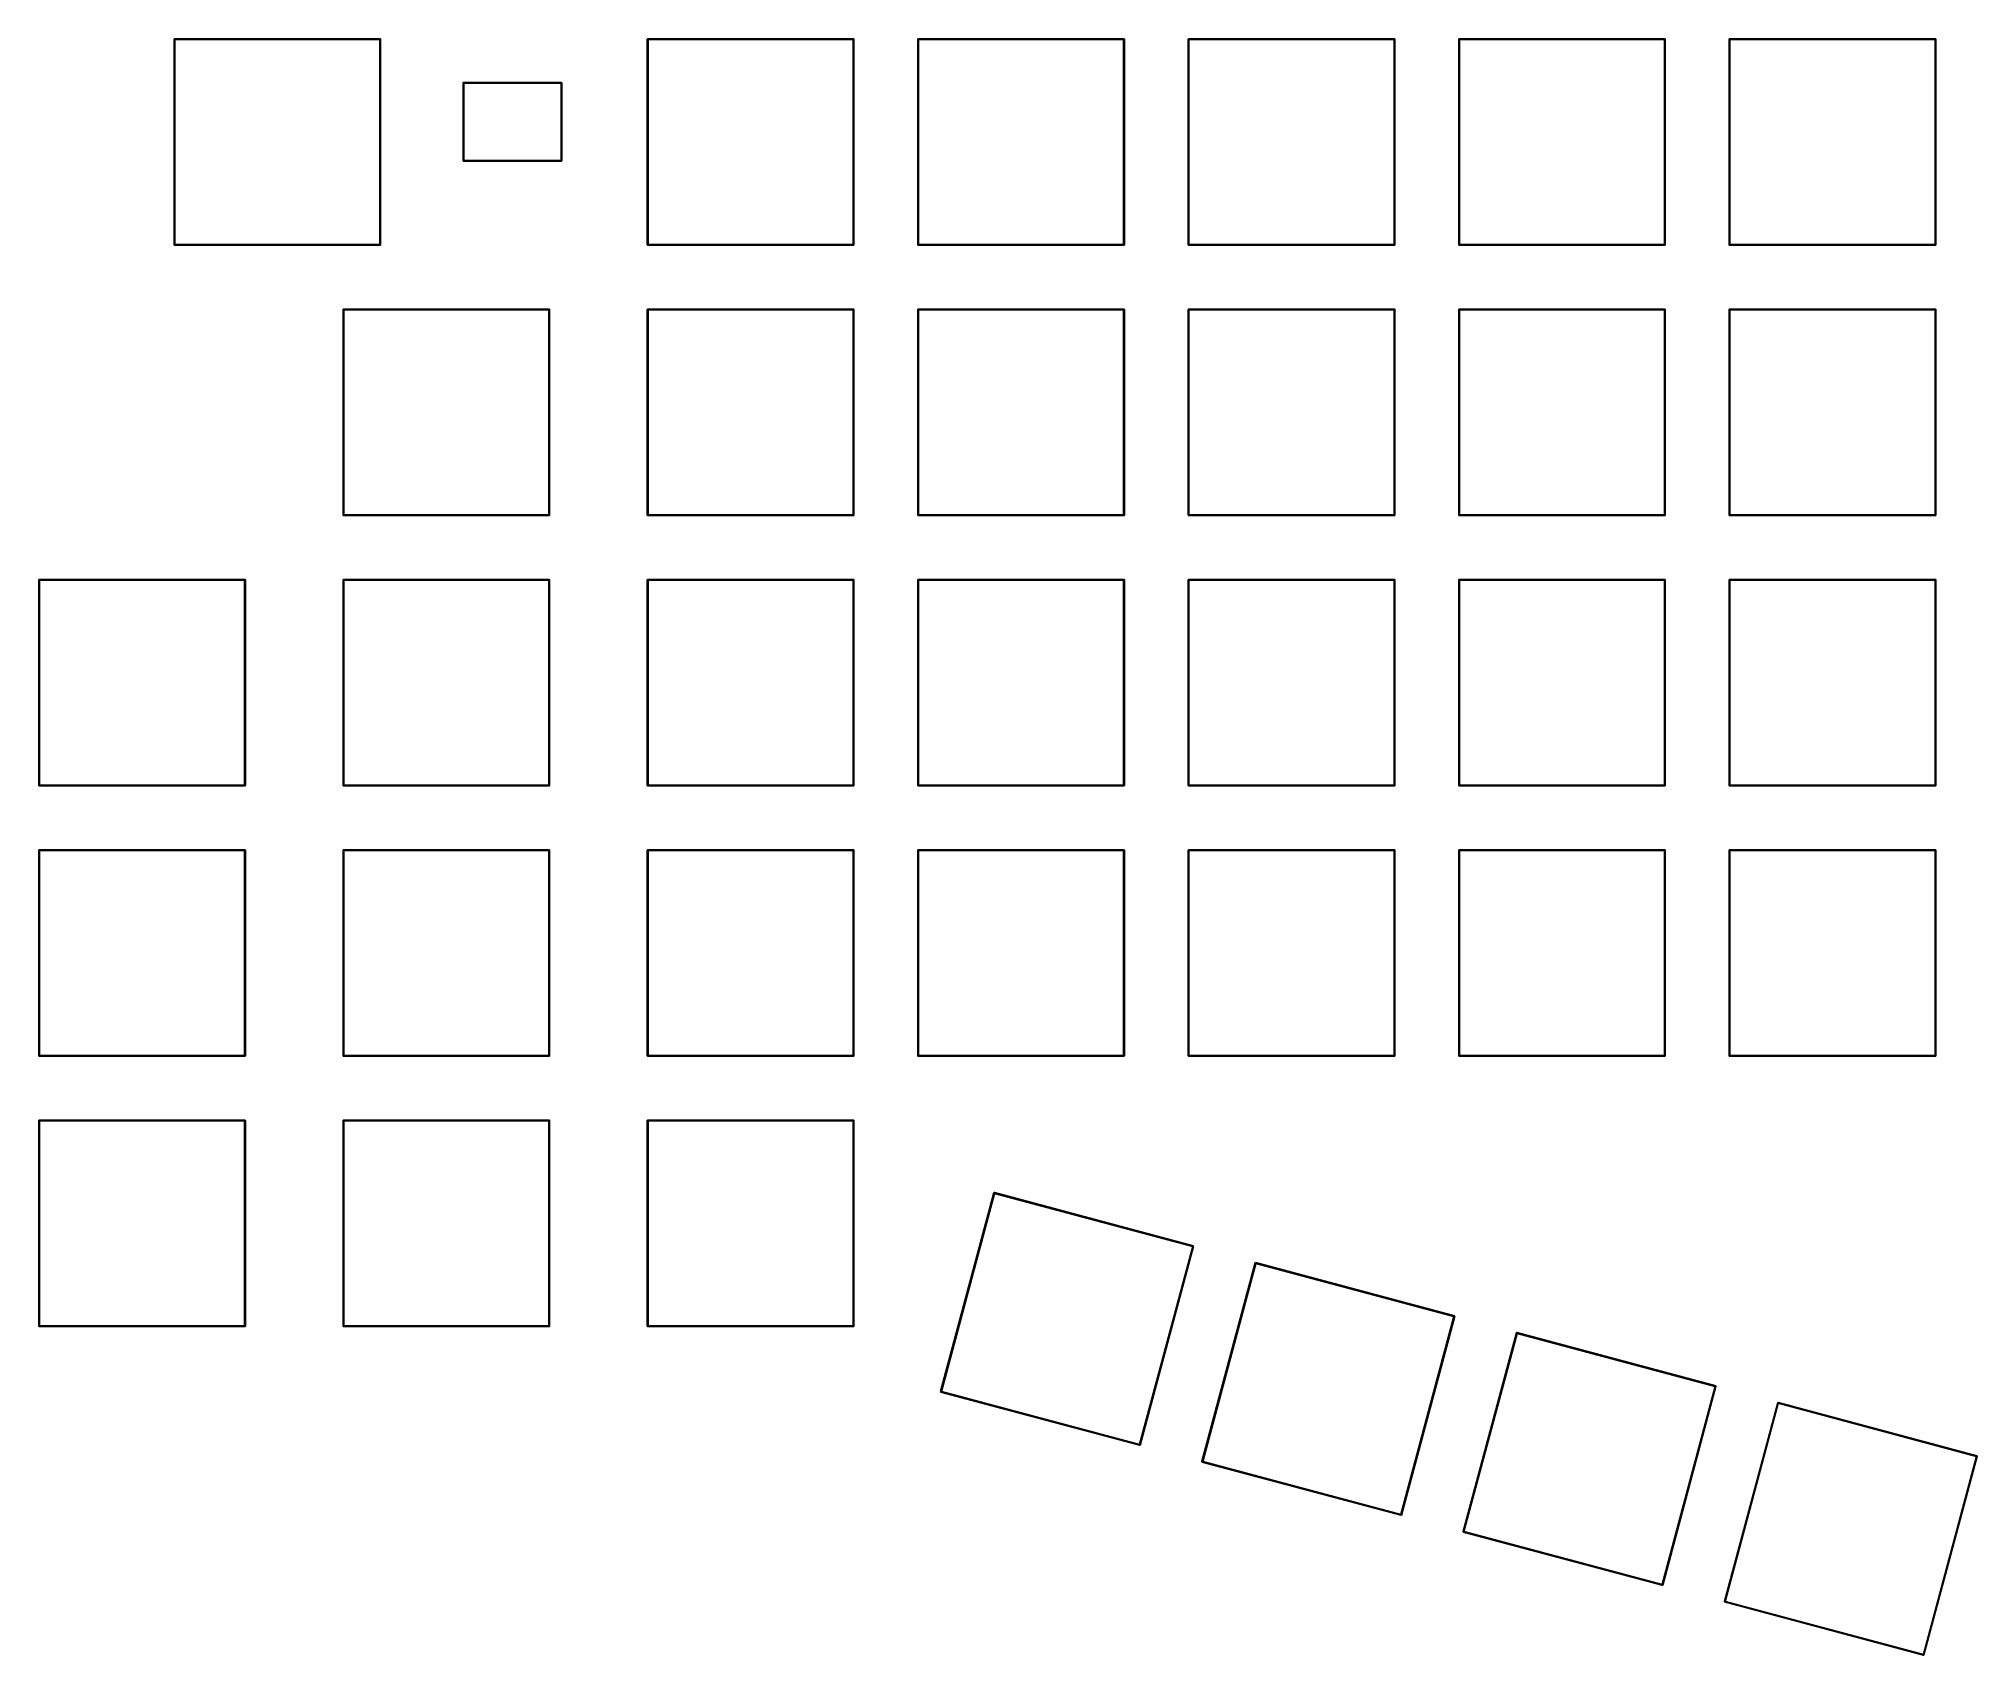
# Model space of a CAD drawing. Extents: x 59 to 196, y -145 to -31.
import ezdxf

# ---------------------------------------------------------------- set-up
doc = ezdxf.new("R2010")
doc.units = 0
doc.layers.add('BLACK', color=7, linetype='CONTINUOUS')

msp = doc.modelspace()

# ---------------------------------------------------------------- linework, layer by layer
at = {"layer": 'BLACK', "linetype": 'CONTINUOUS'}
for p, q in [((68.925, -30.85), (68.9323, -30.8323)), ((68.925, -45.35), (68.925, -30.85)), ((68.9323, -30.8323), (68.95, -30.825)), ((68.95, -30.825), (83.45, -30.825)), ((68.975, -30.875), (68.975, -45.325)), ((83.425, -30.875), (68.975, -30.875)), ((83.425, -45.325), (83.425, -30.875)), ((83.45, -30.825), (83.4677, -30.8323)), ((83.4677, -30.8323), (83.475, -30.85)), ((83.475, -30.85), (83.475, -45.35)), ((102.262, -30.85), (102.27, -30.8323)), ((102.262, -45.35), (102.262, -30.85)), ((102.27, -30.8323), (102.287, -30.825)), ((102.287, -30.825), (116.787, -30.825)), ((102.312, -30.875), (102.312, -45.325)), ((116.762, -30.875), (102.312, -30.875)), ((116.762, -45.325), (116.762, -30.875)), ((116.787, -30.825), (116.805, -30.8323)), ((116.805, -30.8323), (116.812, -30.85)), ((116.812, -30.85), (116.812, -45.35)), ((121.312, -30.85), (121.32, -30.8323)), ((121.312, -45.35), (121.312, -30.85)), ((121.32, -30.8323), (121.337, -30.825)), ((121.337, -30.825), (135.838, -30.825)), ((121.362, -30.875), (121.362, -45.325)), ((135.812, -30.875), (121.362, -30.875)), ((135.812, -45.325), (135.812, -30.875)), ((135.838, -30.825), (135.855, -30.8323)), ((135.855, -30.8323), (135.862, -30.85)), ((135.862, -30.85), (135.862, -45.35)), ((140.362, -30.85), (140.37, -30.8323)), ((140.362, -45.35), (140.362, -30.85)), ((140.37, -30.8323), (140.387, -30.825)), ((140.387, -30.825), (154.887, -30.825)), ((140.412, -30.875), (140.412, -45.325)), ((154.862, -30.875), (140.412, -30.875)), ((154.862, -45.325), (154.862, -30.875)), ((154.887, -30.825), (154.905, -30.8323)), ((154.905, -30.8323), (154.912, -30.85)), ((154.912, -30.85), (154.912, -45.35)), ((159.412, -30.85), (159.42, -30.8323)), ((159.412, -45.35), (159.412, -30.85)), ((159.42, -30.8323), (159.438, -30.825)), ((159.438, -30.825), (173.938, -30.825)), ((159.463, -30.875), (159.463, -45.325)), ((173.912, -30.875), (159.463, -30.875)), ((173.912, -45.325), (173.912, -30.875)), ((173.938, -30.825), (173.955, -30.8323)), ((173.955, -30.8323), (173.963, -30.85)), ((173.963, -30.85), (173.963, -45.35)), ((178.463, -30.85), (178.47, -30.8323)), ((178.463, -45.35), (178.463, -30.85)), ((178.47, -30.8323), (178.487, -30.825)), ((178.487, -30.825), (192.987, -30.825)), ((178.512, -30.875), (178.512, -45.325)), ((192.962, -30.875), (178.512, -30.875)), ((192.962, -45.325), (192.962, -30.875)), ((192.987, -30.825), (193.005, -30.8323)), ((193.005, -30.8323), (193.012, -30.85)), ((193.012, -30.85), (193.012, -45.35)), ((89.285, -33.93), (89.2923, -33.9123)), ((89.285, -39.43), (89.285, -33.93)), ((89.2923, -33.9123), (89.31, -33.905)), ((89.31, -33.905), (96.21, -33.905)), ((89.335, -33.955), (89.335, -39.405)), ((96.185, -33.955), (89.335, -33.955)), ((96.185, -39.405), (96.185, -33.955)), ((96.21, -33.905), (96.2277, -33.9123)), ((96.2277, -33.9123), (96.235, -33.93)), ((96.235, -33.93), (96.235, -39.43)), ((89.2923, -39.4477), (89.285, -39.43)), ((89.31, -39.455), (89.2923, -39.4477)), ((96.21, -39.455), (89.31, -39.455)), ((89.335, -39.405), (96.185, -39.405)), ((96.2277, -39.4477), (96.21, -39.455)), ((96.235, -39.43), (96.2277, -39.4477)), ((68.9323, -45.3677), (68.925, -45.35)), ((68.95, -45.375), (68.9323, -45.3677)), ((83.45, -45.375), (68.95, -45.375)), ((68.975, -45.325), (83.425, -45.325)), ((83.4677, -45.3677), (83.45, -45.375)), ((83.475, -45.35), (83.4677, -45.3677)), ((102.27, -45.3677), (102.262, -45.35)), ((102.287, -45.375), (102.27, -45.3677)), ((116.787, -45.375), (102.287, -45.375)), ((102.312, -45.325), (116.762, -45.325)), ((116.805, -45.3677), (116.787, -45.375)), ((116.812, -45.35), (116.805, -45.3677)), ((121.32, -45.3677), (121.312, -45.35)), ((121.337, -45.375), (121.32, -45.3677)), ((135.838, -45.375), (121.337, -45.375)), ((121.362, -45.325), (135.812, -45.325)), ((135.855, -45.3677), (135.838, -45.375)), ((135.862, -45.35), (135.855, -45.3677)), ((140.37, -45.3677), (140.362, -45.35)), ((140.387, -45.375), (140.37, -45.3677)), ((154.887, -45.375), (140.387, -45.375)), ((140.412, -45.325), (154.862, -45.325)), ((154.905, -45.3677), (154.887, -45.375)), ((154.912, -45.35), (154.905, -45.3677)), ((159.42, -45.3677), (159.412, -45.35)), ((159.438, -45.375), (159.42, -45.3677)), ((173.938, -45.375), (159.438, -45.375)), ((159.463, -45.325), (173.912, -45.325)), ((173.955, -45.3677), (173.938, -45.375)), ((173.963, -45.35), (173.955, -45.3677)), ((178.47, -45.3677), (178.463, -45.35)), ((178.487, -45.375), (178.47, -45.3677)), ((192.987, -45.375), (178.487, -45.375)), ((178.512, -45.325), (192.962, -45.325)), ((193.005, -45.3677), (192.987, -45.375)), ((193.012, -45.35), (193.005, -45.3677)), ((80.8312, -49.9), (80.8386, -49.8823)), ((80.8312, -64.4), (80.8312, -49.9)), ((80.8386, -49.8823), (80.8563, -49.875)), ((80.8563, -49.875), (95.3562, -49.875)), ((80.8812, -49.925), (80.8812, -64.375)), ((95.3312, -49.925), (80.8812, -49.925)), ((95.3312, -64.375), (95.3312, -49.925)), ((95.3562, -49.875), (95.3739, -49.8823)), ((95.3739, -49.8823), (95.3812, -49.9)), ((95.3812, -49.9), (95.3812, -64.4)), ((102.262, -49.9), (102.27, -49.8823)), ((102.262, -64.4), (102.262, -49.9)), ((102.27, -49.8823), (102.287, -49.875)), ((102.287, -49.875), (116.787, -49.875)), ((102.312, -49.925), (102.312, -64.375)), ((116.762, -49.925), (102.312, -49.925)), ((116.762, -64.375), (116.762, -49.925)), ((116.787, -49.875), (116.805, -49.8823)), ((116.805, -49.8823), (116.812, -49.9)), ((116.812, -49.9), (116.812, -64.4)), ((121.312, -49.9), (121.32, -49.8823)), ((121.312, -64.4), (121.312, -49.9)), ((121.32, -49.8823), (121.337, -49.875)), ((121.337, -49.875), (135.838, -49.875)), ((121.362, -49.925), (121.362, -64.375)), ((135.812, -49.925), (121.362, -49.925)), ((135.812, -64.375), (135.812, -49.925)), ((135.838, -49.875), (135.855, -49.8823)), ((135.855, -49.8823), (135.862, -49.9)), ((135.862, -49.9), (135.862, -64.4)), ((140.362, -49.9), (140.37, -49.8823)), ((140.362, -64.4), (140.362, -49.9)), ((140.37, -49.8823), (140.387, -49.875)), ((140.387, -49.875), (154.887, -49.875)), ((140.412, -49.925), (140.412, -64.375)), ((154.862, -49.925), (140.412, -49.925)), ((154.862, -64.375), (154.862, -49.925)), ((154.887, -49.875), (154.905, -49.8823)), ((154.905, -49.8823), (154.912, -49.9)), ((154.912, -49.9), (154.912, -64.4)), ((159.412, -49.9), (159.42, -49.8823)), ((159.412, -64.4), (159.412, -49.9)), ((159.42, -49.8823), (159.438, -49.875)), ((159.438, -49.875), (173.938, -49.875)), ((159.463, -49.925), (159.463, -64.375)), ((173.912, -49.925), (159.463, -49.925)), ((173.912, -64.375), (173.912, -49.925)), ((173.938, -49.875), (173.955, -49.8823)), ((173.955, -49.8823), (173.963, -49.9)), ((173.963, -49.9), (173.963, -64.4)), ((178.463, -49.9), (178.47, -49.8823)), ((178.463, -64.4), (178.463, -49.9)), ((178.47, -49.8823), (178.487, -49.875)), ((178.487, -49.875), (192.987, -49.875)), ((178.512, -49.925), (178.512, -64.375)), ((192.962, -49.925), (178.512, -49.925)), ((192.962, -64.375), (192.962, -49.925)), ((192.987, -49.875), (193.005, -49.8823)), ((193.005, -49.8823), (193.012, -49.9)), ((193.012, -49.9), (193.012, -64.4)), ((80.8386, -64.4177), (80.8312, -64.4)), ((80.8563, -64.425), (80.8386, -64.4177)), ((95.3562, -64.425), (80.8563, -64.425)), ((80.8812, -64.375), (95.3312, -64.375)), ((95.3739, -64.4177), (95.3562, -64.425)), ((95.3812, -64.4), (95.3739, -64.4177)), ((102.27, -64.4177), (102.262, -64.4)), ((102.287, -64.425), (102.27, -64.4177)), ((116.787, -64.425), (102.287, -64.425)), ((102.312, -64.375), (116.762, -64.375)), ((116.805, -64.4177), (116.787, -64.425)), ((116.812, -64.4), (116.805, -64.4177)), ((121.32, -64.4177), (121.312, -64.4)), ((121.337, -64.425), (121.32, -64.4177)), ((135.838, -64.425), (121.337, -64.425)), ((121.362, -64.375), (135.812, -64.375)), ((135.855, -64.4177), (135.838, -64.425)), ((135.862, -64.4), (135.855, -64.4177)), ((140.37, -64.4177), (140.362, -64.4)), ((140.387, -64.425), (140.37, -64.4177)), ((154.887, -64.425), (140.387, -64.425)), ((140.412, -64.375), (154.862, -64.375)), ((154.905, -64.4177), (154.887, -64.425)), ((154.912, -64.4), (154.905, -64.4177)), ((159.42, -64.4177), (159.412, -64.4)), ((159.438, -64.425), (159.42, -64.4177)), ((173.938, -64.425), (159.438, -64.425)), ((159.463, -64.375), (173.912, -64.375)), ((173.955, -64.4177), (173.938, -64.425)), ((173.963, -64.4), (173.955, -64.4177)), ((178.47, -64.4177), (178.463, -64.4)), ((178.487, -64.425), (178.47, -64.4177)), ((192.987, -64.425), (178.487, -64.425)), ((178.512, -64.375), (192.962, -64.375)), ((193.005, -64.4177), (192.987, -64.425)), ((193.012, -64.4), (193.005, -64.4177)), ((59.4, -68.95), (59.4073, -68.9323)), ((59.4, -83.45), (59.4, -68.95)), ((59.4073, -68.9323), (59.425, -68.925)), ((59.425, -68.925), (73.925, -68.925)), ((59.45, -68.975), (59.45, -83.425)), ((73.9, -68.975), (59.45, -68.975)), ((73.9, -83.425), (73.9, -68.975)), ((73.925, -68.925), (73.9427, -68.9323)), ((73.9427, -68.9323), (73.95, -68.95)), ((73.95, -68.95), (73.95, -83.45)), ((80.8312, -68.95), (80.8386, -68.9323)), ((80.8312, -83.45), (80.8312, -68.95)), ((80.8386, -68.9323), (80.8563, -68.925)), ((80.8563, -68.925), (95.3562, -68.925)), ((80.8812, -68.975), (80.8812, -83.425)), ((95.3312, -68.975), (80.8812, -68.975)), ((95.3312, -83.425), (95.3312, -68.975)), ((95.3562, -68.925), (95.3739, -68.9323)), ((95.3739, -68.9323), (95.3812, -68.95)), ((95.3812, -68.95), (95.3812, -83.45)), ((102.262, -68.95), (102.27, -68.9323)), ((102.262, -83.45), (102.262, -68.95)), ((102.27, -68.9323), (102.287, -68.925)), ((102.287, -68.925), (116.787, -68.925)), ((102.312, -68.975), (102.312, -83.425)), ((116.762, -68.975), (102.312, -68.975)), ((116.762, -83.425), (116.762, -68.975)), ((116.787, -68.925), (116.805, -68.9323)), ((116.805, -68.9323), (116.812, -68.95)), ((116.812, -68.95), (116.812, -83.45)), ((121.312, -68.95), (121.32, -68.9323)), ((121.312, -83.45), (121.312, -68.95)), ((121.32, -68.9323), (121.337, -68.925)), ((121.337, -68.925), (135.838, -68.925)), ((121.362, -68.975), (121.362, -83.425)), ((135.812, -68.975), (121.362, -68.975)), ((135.812, -83.425), (135.812, -68.975)), ((135.838, -68.925), (135.855, -68.9323)), ((135.855, -68.9323), (135.862, -68.95)), ((135.862, -68.95), (135.862, -83.45)), ((140.362, -68.95), (140.37, -68.9323)), ((140.362, -83.45), (140.362, -68.95)), ((140.37, -68.9323), (140.387, -68.925)), ((140.387, -68.925), (154.887, -68.925)), ((140.412, -68.975), (140.412, -83.425)), ((154.862, -68.975), (140.412, -68.975)), ((154.862, -83.425), (154.862, -68.975)), ((154.887, -68.925), (154.905, -68.9323)), ((154.905, -68.9323), (154.912, -68.95)), ((154.912, -68.95), (154.912, -83.45)), ((159.412, -68.95), (159.42, -68.9323)), ((159.412, -83.45), (159.412, -68.95)), ((159.42, -68.9323), (159.438, -68.925)), ((159.438, -68.925), (173.938, -68.925)), ((159.463, -68.975), (159.463, -83.425)), ((173.912, -68.975), (159.463, -68.975)), ((173.912, -83.425), (173.912, -68.975)), ((173.938, -68.925), (173.955, -68.9323)), ((173.955, -68.9323), (173.963, -68.95)), ((173.963, -68.95), (173.963, -83.45)), ((178.463, -68.95), (178.47, -68.9323)), ((178.463, -83.45), (178.463, -68.95)), ((178.47, -68.9323), (178.487, -68.925)), ((178.487, -68.925), (192.987, -68.925)), ((178.512, -68.975), (178.512, -83.425)), ((192.962, -68.975), (178.512, -68.975)), ((192.962, -83.425), (192.962, -68.975)), ((192.987, -68.925), (193.005, -68.9323)), ((193.005, -68.9323), (193.012, -68.95)), ((193.012, -68.95), (193.012, -83.45)), ((59.4073, -83.4677), (59.4, -83.45)), ((59.425, -83.475), (59.4073, -83.4677)), ((73.925, -83.475), (59.425, -83.475)), ((59.45, -83.425), (73.9, -83.425)), ((73.9427, -83.4677), (73.925, -83.475)), ((73.95, -83.45), (73.9427, -83.4677)), ((80.8386, -83.4677), (80.8312, -83.45)), ((80.8563, -83.475), (80.8386, -83.4677)), ((95.3562, -83.475), (80.8563, -83.475)), ((80.8812, -83.425), (95.3312, -83.425)), ((95.3739, -83.4677), (95.3562, -83.475)), ((95.3812, -83.45), (95.3739, -83.4677)), ((102.27, -83.4677), (102.262, -83.45)), ((102.287, -83.475), (102.27, -83.4677)), ((116.787, -83.475), (102.287, -83.475)), ((102.312, -83.425), (116.762, -83.425)), ((116.805, -83.4677), (116.787, -83.475)), ((116.812, -83.45), (116.805, -83.4677)), ((121.32, -83.4677), (121.312, -83.45)), ((121.337, -83.475), (121.32, -83.4677)), ((135.838, -83.475), (121.337, -83.475)), ((121.362, -83.425), (135.812, -83.425)), ((135.855, -83.4677), (135.838, -83.475)), ((135.862, -83.45), (135.855, -83.4677)), ((140.37, -83.4677), (140.362, -83.45)), ((140.387, -83.475), (140.37, -83.4677)), ((154.887, -83.475), (140.387, -83.475)), ((140.412, -83.425), (154.862, -83.425)), ((154.905, -83.4677), (154.887, -83.475)), ((154.912, -83.45), (154.905, -83.4677)), ((159.42, -83.4677), (159.412, -83.45)), ((159.438, -83.475), (159.42, -83.4677)), ((173.938, -83.475), (159.438, -83.475)), ((159.463, -83.425), (173.912, -83.425)), ((173.955, -83.4677), (173.938, -83.475)), ((173.963, -83.45), (173.955, -83.4677)), ((178.47, -83.4677), (178.463, -83.45)), ((178.487, -83.475), (178.47, -83.4677)), ((192.987, -83.475), (178.487, -83.475)), ((178.512, -83.425), (192.962, -83.425)), ((193.005, -83.4677), (192.987, -83.475)), ((193.012, -83.45), (193.005, -83.4677)), ((59.4, -88), (59.4073, -87.9823)), ((59.4, -102.5), (59.4, -88)), ((59.4073, -87.9823), (59.425, -87.975)), ((59.425, -87.975), (73.925, -87.975)), ((59.45, -88.025), (59.45, -102.475)), ((73.9, -88.025), (59.45, -88.025)), ((73.9, -102.475), (73.9, -88.025)), ((73.925, -87.975), (73.9427, -87.9823)), ((73.9427, -87.9823), (73.95, -88)), ((73.95, -88), (73.95, -102.5)), ((80.8312, -88), (80.8386, -87.9823)), ((80.8312, -102.5), (80.8312, -88)), ((80.8386, -87.9823), (80.8563, -87.975)), ((80.8563, -87.975), (95.3562, -87.975)), ((80.8812, -88.025), (80.8812, -102.475)), ((95.3312, -88.025), (80.8812, -88.025)), ((95.3312, -102.475), (95.3312, -88.025)), ((95.3562, -87.975), (95.3739, -87.9823)), ((95.3739, -87.9823), (95.3812, -88)), ((95.3812, -88), (95.3812, -102.5)), ((102.262, -88), (102.27, -87.9823)), ((102.262, -102.5), (102.262, -88)), ((102.27, -87.9823), (102.287, -87.975)), ((102.287, -87.975), (116.787, -87.975)), ((102.312, -88.025), (102.312, -102.475)), ((116.762, -88.025), (102.312, -88.025)), ((116.762, -102.475), (116.762, -88.025)), ((116.787, -87.975), (116.805, -87.9823)), ((116.805, -87.9823), (116.812, -88)), ((116.812, -88), (116.812, -102.5)), ((121.312, -88), (121.32, -87.9823)), ((121.312, -102.5), (121.312, -88)), ((121.32, -87.9823), (121.337, -87.975)), ((121.337, -87.975), (135.838, -87.975)), ((121.362, -88.025), (121.362, -102.475)), ((135.812, -88.025), (121.362, -88.025)), ((135.812, -102.475), (135.812, -88.025)), ((135.838, -87.975), (135.855, -87.9823)), ((135.855, -87.9823), (135.862, -88)), ((135.862, -88), (135.862, -102.5)), ((140.362, -88), (140.37, -87.9823)), ((140.362, -102.5), (140.362, -88)), ((140.37, -87.9823), (140.387, -87.975)), ((140.387, -87.975), (154.887, -87.975)), ((140.412, -88.025), (140.412, -102.475)), ((154.862, -88.025), (140.412, -88.025)), ((154.862, -102.475), (154.862, -88.025)), ((154.887, -87.975), (154.905, -87.9823)), ((154.905, -87.9823), (154.912, -88)), ((154.912, -88), (154.912, -102.5)), ((159.412, -88), (159.42, -87.9823)), ((159.412, -102.5), (159.412, -88)), ((159.42, -87.9823), (159.438, -87.975)), ((159.438, -87.975), (173.938, -87.975)), ((159.463, -88.025), (159.463, -102.475)), ((173.912, -88.025), (159.463, -88.025)), ((173.912, -102.475), (173.912, -88.025)), ((173.938, -87.975), (173.955, -87.9823)), ((173.955, -87.9823), (173.963, -88)), ((173.963, -88), (173.963, -102.5)), ((178.463, -88), (178.47, -87.9823)), ((178.463, -102.5), (178.463, -88)), ((178.47, -87.9823), (178.487, -87.975)), ((178.487, -87.975), (192.987, -87.975)), ((178.512, -88.025), (178.512, -102.475)), ((192.962, -88.025), (178.512, -88.025)), ((192.962, -102.475), (192.962, -88.025)), ((192.987, -87.975), (193.005, -87.9823)), ((193.005, -87.9823), (193.012, -88)), ((193.012, -88), (193.012, -102.5)), ((59.4073, -102.518), (59.4, -102.5)), ((59.425, -102.525), (59.4073, -102.518)), ((73.925, -102.525), (59.425, -102.525)), ((59.45, -102.475), (73.9, -102.475)), ((73.9427, -102.518), (73.925, -102.525)), ((73.95, -102.5), (73.9427, -102.518)), ((80.8386, -102.518), (80.8312, -102.5)), ((80.8563, -102.525), (80.8386, -102.518)), ((95.3562, -102.525), (80.8563, -102.525)), ((80.8812, -102.475), (95.3312, -102.475)), ((95.3739, -102.518), (95.3562, -102.525)), ((95.3812, -102.5), (95.3739, -102.518)), ((102.27, -102.518), (102.262, -102.5)), ((102.287, -102.525), (102.27, -102.518)), ((116.787, -102.525), (102.287, -102.525)), ((102.312, -102.475), (116.762, -102.475)), ((116.805, -102.518), (116.787, -102.525)), ((116.812, -102.5), (116.805, -102.518)), ((121.32, -102.518), (121.312, -102.5)), ((121.337, -102.525), (121.32, -102.518)), ((135.838, -102.525), (121.337, -102.525)), ((121.362, -102.475), (135.812, -102.475)), ((135.855, -102.518), (135.838, -102.525)), ((135.862, -102.5), (135.855, -102.518)), ((140.37, -102.518), (140.362, -102.5)), ((140.387, -102.525), (140.37, -102.518)), ((154.887, -102.525), (140.387, -102.525)), ((140.412, -102.475), (154.862, -102.475)), ((154.905, -102.518), (154.887, -102.525)), ((154.912, -102.5), (154.905, -102.518)), ((159.42, -102.518), (159.412, -102.5)), ((159.438, -102.525), (159.42, -102.518)), ((173.938, -102.525), (159.438, -102.525)), ((159.463, -102.475), (173.912, -102.475)), ((173.955, -102.518), (173.938, -102.525)), ((173.963, -102.5), (173.955, -102.518)), ((178.47, -102.518), (178.463, -102.5)), ((178.487, -102.525), (178.47, -102.518)), ((192.987, -102.525), (178.487, -102.525)), ((178.512, -102.475), (192.962, -102.475)), ((193.005, -102.518), (192.987, -102.525)), ((193.012, -102.5), (193.005, -102.518)), ((59.4, -107.05), (59.4073, -107.032)), ((59.4, -121.55), (59.4, -107.05)), ((59.4073, -107.032), (59.425, -107.025)), ((59.425, -107.025), (73.925, -107.025)), ((59.45, -107.075), (59.45, -121.525)), ((73.9, -107.075), (59.45, -107.075)), ((73.9, -121.525), (73.9, -107.075)), ((73.925, -107.025), (73.9427, -107.032)), ((73.9427, -107.032), (73.95, -107.05)), ((73.95, -107.05), (73.95, -121.55)), ((80.8312, -107.05), (80.8386, -107.032)), ((80.8312, -121.55), (80.8312, -107.05)), ((80.8386, -107.032), (80.8563, -107.025)), ((80.8563, -107.025), (95.3562, -107.025)), ((80.8812, -107.075), (80.8812, -121.525)), ((95.3312, -107.075), (80.8812, -107.075)), ((95.3312, -121.525), (95.3312, -107.075)), ((95.3562, -107.025), (95.3739, -107.032)), ((95.3739, -107.032), (95.3812, -107.05)), ((95.3812, -107.05), (95.3812, -121.55)), ((102.262, -107.05), (102.27, -107.032)), ((102.262, -121.55), (102.262, -107.05)), ((102.27, -107.032), (102.287, -107.025)), ((102.287, -107.025), (116.787, -107.025)), ((102.312, -107.075), (102.312, -121.525)), ((116.762, -107.075), (102.312, -107.075)), ((116.762, -121.525), (116.762, -107.075)), ((116.787, -107.025), (116.805, -107.032)), ((116.805, -107.032), (116.812, -107.05)), ((116.812, -107.05), (116.812, -121.55)), ((122.922, -126.154), (126.675, -112.148)), ((126.717, -112.185), (122.977, -126.142)), ((126.675, -112.148), (126.687, -112.133)), ((126.687, -112.133), (126.706, -112.13)), ((126.706, -112.13), (140.712, -115.883)), ((140.675, -115.925), (126.717, -112.185)), ((136.935, -129.882), (140.675, -115.925)), ((140.729, -115.914), (136.977, -129.919)), ((140.712, -115.883), (140.727, -115.895)), ((140.727, -115.895), (140.729, -115.914)), ((141.323, -131.084), (145.076, -117.078)), ((145.118, -117.115), (141.378, -131.073)), ((145.076, -117.078), (145.088, -117.063)), ((145.088, -117.063), (145.107, -117.061)), ((145.107, -117.061), (159.113, -120.813)), ((159.076, -120.855), (145.118, -117.115)), ((155.336, -134.813), (159.076, -120.855)), ((159.13, -120.844), (155.377, -134.85)), ((159.113, -120.813), (159.128, -120.825)), ((159.128, -120.825), (159.13, -120.844)), ((59.4073, -121.568), (59.4, -121.55)), ((59.425, -121.575), (59.4073, -121.568)), ((73.925, -121.575), (59.425, -121.575)), ((59.45, -121.525), (73.9, -121.525)), ((73.9427, -121.568), (73.925, -121.575)), ((73.95, -121.55), (73.9427, -121.568)), ((80.8386, -121.568), (80.8312, -121.55)), ((80.8563, -121.575), (80.8386, -121.568)), ((95.3562, -121.575), (80.8563, -121.575)), ((80.8812, -121.525), (95.3312, -121.525)), ((95.3739, -121.568), (95.3562, -121.575)), ((95.3812, -121.55), (95.3739, -121.568)), ((102.27, -121.568), (102.262, -121.55)), ((102.287, -121.575), (102.27, -121.568)), ((116.787, -121.575), (102.287, -121.575)), ((102.312, -121.525), (116.762, -121.525)), ((116.805, -121.568), (116.787, -121.575)), ((116.812, -121.55), (116.805, -121.568)), ((159.724, -136.015), (163.477, -122.009)), ((163.519, -122.046), (159.779, -136.003)), ((163.477, -122.009), (163.489, -121.994)), ((163.489, -121.994), (163.508, -121.991)), ((163.508, -121.991), (177.514, -125.744)), ((177.476, -125.786), (163.519, -122.046)), ((122.925, -126.173), (122.922, -126.154)), ((122.922, -126.154), (122.922, -126.154)), ((122.94, -126.184), (122.925, -126.173)), ((136.946, -129.937), (122.94, -126.184)), ((122.977, -126.142), (136.935, -129.882)), ((173.736, -139.743), (177.476, -125.786)), ((177.531, -125.775), (173.778, -139.78)), ((177.514, -125.744), (177.529, -125.756)), ((177.529, -125.756), (177.531, -125.775)), ((178.125, -140.945), (181.878, -126.939)), ((181.878, -126.939), (181.889, -126.924)), ((181.889, -126.924), (181.908, -126.922)), ((181.908, -126.922), (195.914, -130.674)), ((181.92, -126.976), (178.18, -140.934)), ((195.877, -130.716), (181.92, -126.976)), ((136.965, -129.935), (136.946, -129.937)), ((136.946, -129.937), (136.946, -129.937)), ((136.946, -129.937), (136.946, -129.937)), ((136.977, -129.919), (136.965, -129.935)), ((192.137, -144.674), (195.877, -130.716)), ((195.932, -130.705), (192.179, -144.711)), ((195.914, -130.674), (195.93, -130.686)), ((195.93, -130.686), (195.932, -130.705)), ((141.326, -131.103), (141.323, -131.084)), ((141.323, -131.084), (141.323, -131.084)), ((141.341, -131.115), (141.326, -131.103)), ((155.347, -134.868), (141.341, -131.115)), ((141.378, -131.073), (155.336, -134.813)), ((155.366, -134.865), (155.347, -134.868)), ((155.347, -134.868), (155.347, -134.868)), ((155.347, -134.868), (155.347, -134.868)), ((155.377, -134.85), (155.366, -134.865)), ((159.727, -136.034), (159.724, -136.015)), ((159.742, -136.045), (159.727, -136.034)), ((173.748, -139.798), (159.742, -136.045)), ((159.779, -136.003), (173.736, -139.743)), ((173.767, -139.796), (173.748, -139.798)), ((173.748, -139.798), (173.748, -139.798)), ((173.748, -139.798), (173.748, -139.798)), ((173.778, -139.78), (173.767, -139.796)), ((178.127, -140.964), (178.125, -140.945)), ((178.125, -140.945), (178.125, -140.945)), ((178.143, -140.976), (178.127, -140.964)), ((192.149, -144.729), (178.143, -140.976)), ((178.18, -140.934), (192.137, -144.674)), ((192.179, -144.711), (192.168, -144.726)), ((192.168, -144.726), (192.149, -144.729)), ((192.149, -144.729), (192.149, -144.729)), ((192.149, -144.729), (192.149, -144.729))]:
    msp.add_line(p, q, dxfattribs=at)

doc.saveas('drawing.dxf')
